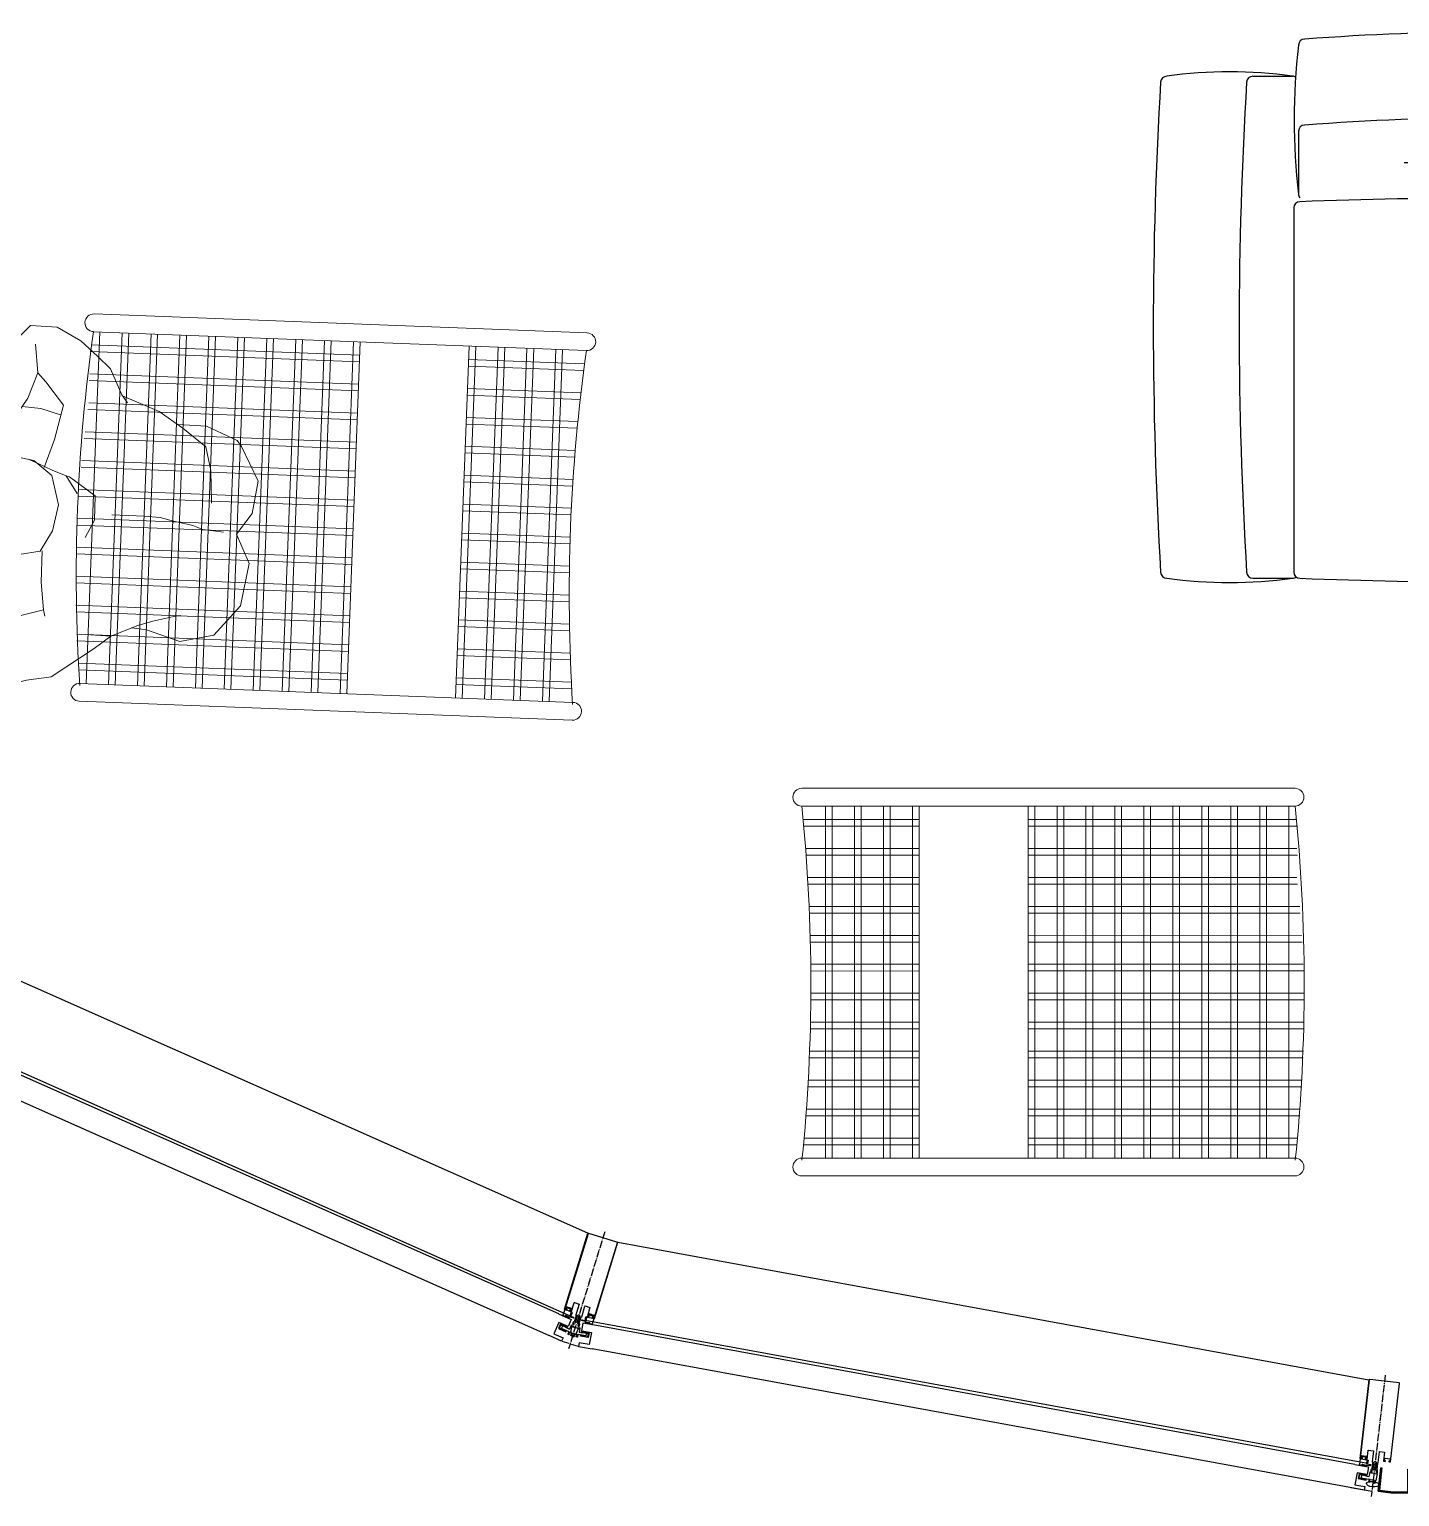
# Model space of a CAD drawing. Header units: millimetres. Extents: x 5429406 to 5440208, y -620941 to -619789.
# Drawn here: x 5432884 to 5433107.6, y -620817.4 to -620578 of the extents above; entities that cross this region are included whole.
import ezdxf

# ---------------------------------------------------------------- set-up
doc = ezdxf.new("R2010")
doc.units = ezdxf.units.MM
doc.header["$LTSCALE"] = 0.05
doc.linetypes.add('ACAD_ISO04W100', pattern=[30, 24, -3, 0, -3])
for name, color, linetype in [('aksoy_aks', 1, 'ACAD_ISO04W100'), ('aksoy_aksesuar', 31, 'Continuous'), ('aksoy_cam', 4, 'Continuous'), ('aksoy_profil', 40, 'Continuous'), ('aksoy_silikon', 1, 'Continuous'), ('LINEE', 7, 'Continuous'), ('N_Kes-Profil', 52, 'Continuous'), ('N_Mlz-Fitil', 10, 'Continuous')]:
    doc.layers.add(name, color=color, linetype=linetype)
for name, color, linetype, lineweight in [('aksoy_bant', 1, 'Continuous', 5), ('TEFRIS', 251, 'Continuous', 9), ('tefriş', 45, 'Continuous', 18)]:
    doc.layers.add(name, color=color, linetype=linetype, lineweight=lineweight)

# ---------------------------------------------------------------- blocks, each defined once
blk = doc.blocks.new('A$C7E651983')
at = {"layer": 'aksoy_aksesuar'}
for p, q in [((-14.8, 4.3), (-14.8, 0.5)), ((-9.8, 4.6), (-14.5, 4.6)), ((-14.5, 0.2), (-1.9, 0.2)), ((-9.1, 4.1), (-9.4, 4.5)), ((-2.9, 4.1), (-9.1, 4.1)), ((-2.7, 11.3), (-2.7, 4.3)), ((-2.1, 11.5), (-2.5, 11.5)), ((-1.9, 10.9), (-1.9, 11.3)), ((9.3, 10.7), (-1.7, 10.7)), ((-1.7, 0), (-1.7, -4)), ((-0.2, -3.1), (-0.2, 0)), ((0, 0.2), (7.6, 0.2)), ((7.8, 0), (7.8, -3.1)), ((9.3, -4), (9.3, 0)), ((9.5, 11.3), (9.5, 10.9)), ((9.5, 0.2), (10.1, 0.2)), ((10.1, 11.5), (9.7, 11.5)), ((10.3, 0.4), (10.3, 11.3)), ((-1.4, -4.3), (-1.2, -4.3)), ((-1.2, -4.3), (0.3, -4.3)), ((0.6, -3.1), (-0.2, -3.1)), ((0.6, -4), (0.6, -3.1)), ((7.8, -3.1), (7, -3.1)), ((7, -3.1), (7, -4)), ((7.3, -4.3), (8.8, -4.3)), ((8.8, -4.3), (9, -4.3))]:
    blk.add_line(p, q, dxfattribs=at)
for centre, radius, start, end in [((-14.5, 4.3), 0.3, 90, 180), ((-14.5, 0.5), 0.3, 180, 270), ((-9.8, 4.1), 0.5, 45, 90), ((-2.9, 4.3), 0.2, 270, 0), ((-2.5, 11.3), 0.2, 90, 180), ((-2.1, 11.3), 0.2, 0, 90), ((-1.7, 10.9), 0.2, 180, 270), ((-1.9, 0), 0.2, 0, 90), ((0, 0), 0.2, 90, 180), ((7.6, 0), 0.2, 0, 90), ((9.3, 10.9), 0.2, 270, 0), ((9.5, 0), 0.2, 90, 180), ((9.7, 11.3), 0.2, 90, 180), ((10.1, 11.3), 0.2, 0, 90), ((10.1, 0.4), 0.2, 270, 0), ((-1.4, -4), 0.3, 180, 270), ((0.3, -4), 0.3, 270, 0), ((7.3, -4), 0.3, 180, 270), ((9, -4), 0.3, 270, 0)]:
    blk.add_arc(centre, radius, start, end, dxfattribs=at)
blk = doc.blocks.new('A$C1CF42471')
at = {"layer": 'aksoy_bant', "elevation": 0}
for points in [[(16.5, -9.3), (5, -12.9), (4.7, -11.9), (16.2, -8.4)], [(13.7, -17.5), (6.1, -19.8), (5.8, -18.9), (13.4, -16.6)]]:
    blk.add_lwpolyline(points, close=True, dxfattribs=at)
at = {"layer": 'aksoy_cam'}
blk.add_lwpolyline([(21.5, 6.6), (0, 0), (3.8, -12.2), (19.5, -7.3), (25.4, -26.4), (9.7, -31.3), (11.4, -37), (32.9, -30.4)], dxfattribs=at)
at = {"layer": 'N_Kes-Profil', "elevation": 0}
blk.add_lwpolyline([(15.8, -10.6), (4.4, -14.1), (4.1, -13.1), (16.5, -9.3), (18.8, -16.9), (6.4, -20.8), (6.1, -19.8), (17.6, -16.3)], close=True, dxfattribs=at)
at = {"layer": 'aksoy_cam', "extrusion": (0, 0, -1), "zscale": -0.9999999999999998, "rotation": 342.8183150884626}
blk.add_blockref('A$C7E651983', (0.1, -20.7), dxfattribs=at)
blk = doc.blocks.new('saeffsfasfadsafsd')
at = {"layer": 'TEFRIS', "linetype": 'ByBlock'}
for p, q in [((5431984.33, -623484.37), (5431984.33, -623503.32)), ((5431985.42, -623484.48), (5431985.42, -623503.32)), ((5431989.05, -623484.78), (5431989.05, -623503.32)), ((5432036.32, -623484.53), (5432036.32, -623503.32)), ((5432037.41, -623484.44), (5432037.41, -623503.32)), ((5431990.14, -623484.87), (5431990.14, -623503.32)), ((5431993.78, -623485.11), (5431993.78, -623503.32)), ((5431994.87, -623485.18), (5431994.87, -623503.32)), ((5431998.51, -623485.36), (5431998.51, -623503.32)), ((5431999.6, -623485.41), (5431999.6, -623503.32)), ((5432003.23, -623485.54), (5432003.23, -623503.32)), ((5432004.32, -623485.56), (5432004.32, -623503.32)), ((5432007.96, -623485.63), (5432007.96, -623503.32)), ((5432009.05, -623485.64), (5432009.05, -623503.32)), ((5432012.68, -623485.64), (5432012.68, -623503.32)), ((5432013.77, -623485.64), (5432013.77, -623503.32)), ((5432017.41, -623485.58), (5432017.41, -623503.32)), ((5432018.5, -623485.55), (5432018.5, -623503.32)), ((5432022.14, -623485.44), (5432022.14, -623503.32)), ((5432023.23, -623485.39), (5432023.23, -623503.32)), ((5432026.86, -623485.21), (5432026.86, -623503.32)), ((5432027.95, -623485.15), (5432027.95, -623503.32)), ((5432031.59, -623484.91), (5432031.59, -623503.32)), ((5432032.68, -623484.83), (5432032.68, -623503.32)), ((5431982.15, -623488.05), (5432039.59, -623488.05)), ((5431982.15, -623489.14), (5432039.59, -623489.14)), ((5431982.15, -623492.77), (5432039.59, -623492.77)), ((5431982.15, -623493.86), (5432039.59, -623493.86)), ((5431982.15, -623497.5), (5432039.59, -623497.5)), ((5431982.15, -623498.59), (5432039.59, -623498.59)), ((5431982.15, -623502.22), (5432039.59, -623502.22)), ((5431982.15, -623503.32), (5432039.59, -623503.32)), ((5431982.15, -623521.09), (5432039.59, -623521.09)), ((5431982.15, -623522.18), (5432039.59, -623522.18)), ((5431984.33, -623521.09), (5431984.33, -623564.97)), ((5431985.42, -623521.09), (5431985.42, -623565.08)), ((5431989.05, -623521.09), (5431989.05, -623564.97)), ((5431990.14, -623521.09), (5431990.14, -623565.08)), ((5431993.78, -623521.09), (5431993.78, -623564.97)), ((5431994.87, -623521.09), (5431994.87, -623565.08)), ((5431998.51, -623521.09), (5431998.51, -623565.41)), ((5431999.6, -623521.09), (5431999.6, -623565.49)), ((5432003.23, -623521.09), (5432003.23, -623565.74)), ((5432004.32, -623521.09), (5432004.32, -623565.8)), ((5432007.96, -623521.09), (5432007.96, -623565.97)), ((5432009.05, -623521.09), (5432009.05, -623566.01)), ((5432012.68, -623521.09), (5432012.68, -623566.09)), ((5432013.78, -623521.09), (5432013.78, -623566.1)), ((5432017.41, -623521.09), (5432017.41, -623566.1)), ((5432018.5, -623521.09), (5432018.5, -623566.09)), ((5432022.14, -623521.09), (5432022.14, -623566.01)), ((5432023.23, -623521.09), (5432023.23, -623565.97)), ((5432026.86, -623521.09), (5432026.86, -623565.8)), ((5432027.95, -623521.09), (5432027.95, -623565.74)), ((5432031.59, -623521.09), (5432031.59, -623565.49)), ((5432032.68, -623521.09), (5432032.68, -623565.41)), ((5432036.32, -623521.09), (5432036.32, -623565.08)), ((5432037.41, -623521.09), (5432037.41, -623564.97)), ((5431982.15, -623525.82), (5432039.59, -623525.82)), ((5431982.15, -623526.91), (5432039.59, -623526.91)), ((5431982.15, -623530.54), (5432039.59, -623530.54)), ((5431982.15, -623531.63), (5432039.59, -623531.63)), ((5431982.15, -623535.27), (5432039.59, -623535.27)), ((5431982.15, -623536.36), (5432039.59, -623536.36)), ((5431982.15, -623540), (5432039.59, -623540)), ((5431982.15, -623541.09), (5432039.59, -623541.09)), ((5431982.15, -623544.72), (5432039.59, -623544.72)), ((5431982.15, -623545.81), (5432039.59, -623545.81)), ((5431982.15, -623549.45), (5432039.59, -623549.45)), ((5431982.15, -623550.54), (5432039.59, -623550.54)), ((5431982.15, -623554.17), (5432039.59, -623554.17)), ((5431982.15, -623555.27), (5432039.59, -623555.27)), ((5431982.15, -623558.9), (5432039.59, -623558.9)), ((5431982.15, -623559.99), (5432039.59, -623559.99)), ((5431982.15, -623563.63), (5432039.59, -623563.63))]:
    blk.add_line(p, q, dxfattribs=at)
for centre in [(5432011.19, -623201.49), (5432011.19, -623281.99)]:
    blk.add_arc(centre, 284.16, 264.1333, 275.8044, dxfattribs=at)
at = {"layer": 'tefriş'}
for p, q in [((5431979.24, -623484.16), (5431979.24, -623564.65)), ((5431982.15, -623484.16), (5431982.15, -623564.73)), ((5432039.59, -623564.73), (5432039.59, -623484.16)), ((5432042.5, -623564.65), (5432042.5, -623484.16)), ((5431980.69, -623566.11), (5431980.69, -623566.11)), ((5432041.04, -623566.11), (5432041.04, -623566.11))]:
    blk.add_line(p, q, dxfattribs=at)
for centre, start, end in [((5431980.69, -623484.16), 0, 180), ((5432041.04, -623484.16), 0, 180), ((5431980.69, -623564.65), 180, 0), ((5432041.04, -623564.65), 180, 0)]:
    blk.add_arc(centre, 1.45, start, end, dxfattribs=at)
blk = doc.blocks.new('dsfgdghjhkl')
at = {"layer": 'LINEE', "color": 34}
for p, q in [((5437342.62, -622199.59), (5437342.62, -622175.32)), ((5437408.12, -622199.59), (5437408.12, -622175.32)), ((5437270.42, -622180.37), (5437276.91, -622180.37)), ((5437480.32, -622180.37), (5437473.83, -622180.37)), ((5437277.89, -622189.35), (5437277.89, -622199.59)), ((5437472.84, -622189.35), (5437472.84, -622199.59)), ((5437295.12, -622194.46), (5437325.12, -622194.46)), ((5437390.12, -622194.46), (5437360.12, -622194.46)), ((5437455.62, -622194.46), (5437425.62, -622194.46)), ((5437277.12, -622201.87), (5437277.12, -622261.3)), ((5437342.62, -622201.87), (5437342.62, -622261.3)), ((5437408.12, -622201.87), (5437408.12, -622261.3)), ((5437473.62, -622201.87), (5437473.62, -622261.3)), ((5437270.42, -622262.3), (5437276.91, -622262.3)), ((5437480.32, -622262.3), (5437473.83, -622262.3))]:
    blk.add_line(p, q, dxfattribs=at)
for centre, radius, start, end in [((5437278.89, -622175.32), 1, 90, 180), ((5437310.26, -622583.56), 410.43, 85.6177, 94.3823), ((5437341.62, -622175.32), 1, 0, 90), ((5437343.62, -622175.32), 1, 90, 180), ((5437375.37, -622593.78), 420.66, 85.6713, 94.3287), ((5437407.12, -622175.32), 1, 0, 90), ((5437409.12, -622175.32), 1, 90, 180), ((5437440.48, -622583.56), 410.43, 85.6177, 94.3823), ((5437471.84, -622175.32), 1, 0, 90), ((5437381.89, -622187.46), 104.71, 173.3451, 186.6549), ((5437368.84, -622187.46), 104.71, 353.3451, 6.6549), ((5437266.65, -622254.58), 74.92, 82.1311, 97.8689), ((5437484.08, -622254.58), 74.92, 82.1311, 97.8689), ((5437920.32, -622221.33), 666.13, 176.56047, 183.43953), ((5437256.39, -622181.37), 1, 90, 180), ((5437934.34, -622221.33), 666.13, 176.56047, 183.43953), ((5437270.42, -622181.37), 1, 90, 180), ((5437276.91, -622181.37), 1, 59.2584, 90), ((5437473.83, -622181.37), 1, 90, 120.7416), ((5437480.32, -622181.37), 1, 0, 90), ((5436816.39, -622221.33), 666.13, 356.56047, 3.43953), ((5437494.34, -622181.37), 1, 0, 90), ((5436830.42, -622221.33), 666.13, 356.56047, 3.43953), ((5437278.89, -622189.35), 1, 90, 180), ((5437310.35, -622600.04), 412.89, 85.6308, 94.3692), ((5437341.62, -622189.35), 1, 0, 90), ((5437343.62, -622189.35), 1, 90, 180), ((5437375.27, -622610.29), 423.15, 85.6841, 94.3159), ((5437407.12, -622189.35), 1, 0, 90), ((5437409.12, -622189.35), 1, 90, 180), ((5437440.38, -622600.04), 412.89, 85.6308, 94.3692), ((5437471.84, -622189.35), 1, 0, 90), ((5437278.12, -622201.87), 1, 90, 180), ((5437278.89, -622199.59), 1, 180, 217.1668), ((5437309.94, -623016.74), 816.5, 87.76661, 92.23339), ((5437341.62, -622201.87), 1, 0, 90), ((5437341.62, -622199.59), 1, 322.8332, 0), ((5437343.62, -622199.59), 1, 180, 217.1668), ((5437343.62, -622201.87), 1, 90, 180), ((5437375.3, -623016.74), 816.5, 87.76661, 92.23339), ((5437407.12, -622201.87), 1, 0, 90), ((5437407.12, -622199.59), 1, 322.8332, 0), ((5437409.12, -622199.59), 1, 180, 217.1668), ((5437409.12, -622201.87), 1, 90, 180), ((5437440.8, -623016.74), 816.5, 87.76661, 92.23339), ((5437472.62, -622201.87), 1, 0, 90), ((5437471.84, -622199.59), 1, 322.8332, 0), ((5437256.39, -622261.3), 1, 180, 270), ((5437266.65, -622188.08), 74.92, 262.1311, 277.8689), ((5437270.42, -622261.3), 1, 180, 270), ((5437276.91, -622261.3), 1, 270, 307.1668), ((5437278.12, -622261.3), 1, 180, 270), ((5437309.87, -621449.96), 812.96, 267.76176, 272.23824), ((5437341.62, -622261.3), 1, 270, 0), ((5437343.62, -622261.3), 1, 180, 270), ((5437375.37, -621449.96), 812.96, 267.76176, 272.23824), ((5437407.12, -622261.3), 1, 270, 0), ((5437409.12, -622261.3), 1, 180, 270), ((5437440.87, -621449.96), 812.96, 267.76176, 272.23824), ((5437472.62, -622261.3), 1, 270, 0), ((5437473.83, -622261.3), 1, 232.8332, 270), ((5437484.08, -622188.08), 74.92, 262.1311, 277.8689), ((5437480.32, -622261.3), 1, 270, 0), ((5437494.34, -622261.3), 1, 270, 0)]:
    blk.add_arc(centre, radius, start, end, dxfattribs=at)
blk = doc.blocks.new('insanplanoturan2')
for p, q in [((-4.35, 28), (-8.09, 30.21)), ((-3.59, 26.87), (-4.35, 28)), ((1.11, 27.39), (-1.54, 25.72)), ((3.27, 27.84), (1.11, 27.39)), ((7, 27.12), (3.27, 27.84)), ((8.63, 26), (7, 27.12)), ((-1.54, 25.72), (-5.35, 20.45)), ((10.14, 23.59), (8.63, 26)), ((10.17, 25.88), (9.26, 25.73)), ((9.26, 25.73), (9.56, 24.52)), ((11.6, 25.19), (10.17, 25.88)), ((13.37, 24.07), (11.6, 25.19)), ((13.24, 24.16), (15.05, 25.76)), ((14.98, 20.87), (13.37, 24.07)), ((15.05, 25.76), (17.91, 26.13)), ((17.91, 26.13), (20.4, 23.48)), ((11.39, 17.65), (10.14, 23.59)), ((20.07, 21.81), (16.27, 21.48)), ((23.66, 22.17), (20.07, 21.81)), ((20.4, 23.48), (20.2, 21.81)), ((27.76, 21.89), (23.66, 22.17)), ((33.11, 18.44), (27.76, 21.89)), ((-5.35, 20.45), (-5.85, 16.43)), ((14.48, 17.79), (14.98, 20.87)), ((16.27, 21.48), (14.74, 21.5)), ((14.98, 20.87), (14.98, 20.87)), ((-27.28, 18.74), (-27.93, 14.41)), ((-27.28, 18.74), (-27.28, 18.74)), ((-19.98, 15.91), (-24.48, 17.29)), ((-14.03, 17.26), (-14.37, 14.2)), ((10.99, 16.09), (11.39, 17.65)), ((12.97, 16.66), (14.48, 17.79)), ((33.27, 14.87), (33.11, 18.44)), ((-27.93, 14.41), (-26.55, 10.2)), ((-18.79, 14.34), (-19.98, 15.91)), ((-5.85, 16.43), (-5.83, 13.53)), ((-5.85, 14.49), (-5.54, 12.71)), ((8.41, 9.37), (10.99, 16.09)), ((11.39, 14.95), (10.64, 15.16)), ((11.39, 14.95), (12.59, 15.84)), ((12.59, 15.84), (12.97, 16.66)), ((12.94, 16.13), (20.72, 13.88)), ((29.4, 7.03), (33.27, 14.87)), ((-15.71, 10.73), (-18.79, 14.34)), ((-14.37, 14.2), (-14.05, 10.87)), ((-5.83, 13.53), (-4.08, 10.14)), ((-5.54, 12.71), (-4.92, 10.26)), ((19.31, 14.28), (19.29, 10.2)), ((19.29, 10.2), (24.16, 13.11)), ((20.72, 13.88), (24.16, 13.11)), ((24.16, 13.11), (28.65, 13.7)), ((28.65, 13.7), (30.45, 14.23)), ((-26.55, 10.2), (-24.71, 6.99)), ((-15.71, 10.73), (-9.91, 10.95)), ((-9.91, 10.95), (-5.08, 11.6)), ((-4.92, 10.26), (-4.51, 7.82)), ((-4.08, 10.14), (0.35, 8.04)), ((17.61, 6.77), (19.29, 10.2)), ((-4.51, 7.82), (-2.1, 5.49)), ((-4.51, 7.82), (-4.46, 7.27)), ((-4.46, 7.27), (-2.36, 2.53)), ((0.35, 8.04), (4.73, 8.08)), ((4.73, 8.08), (8.41, 9.37)), ((8.28, 9.05), (13.28, 8.1)), ((13.28, 8.1), (17.61, 6.77)), ((-24.71, 6.99), (-23.11, 4.46)), ((17.61, 6.77), (18.58, 6.35)), ((28.03, 3.22), (29.4, 7.03)), ((-23.11, 4.46), (-19.37, 1.75)), ((-2.36, 2.53), (1.56, 1.75)), ((1.56, 1.75), (4.62, 2.65)), ((22.01, -2.61), (28.03, 3.22)), ((-19.37, 1.75), (-18.3, 0.57)), ((-19.26, 1.62), (-18.03, -4.75)), ((0.13, -0.8), (-0.81, -6.09)), ((20, -1.56), (19.46, -4.88)), ((-18.03, -4.75), (-16.17, -9.13)), ((19.46, -4.88), (22.01, -2.61)), ((-0.81, -6.09), (-1.17, -8.58)), ((19.46, -4.88), (16.82, -8.79)), ((-16.62, -8.22), (-17.35, -12.82)), ((-16.17, -9.13), (-14.03, -13.42)), ((-1.17, -8.58), (-1.05, -10.85)), ((16.82, -8.79), (15.63, -11.06)), ((17.24, -10.34), (17.46, -7.85)), ((-1.05, -10.85), (-1.05, -12.66)), ((15.63, -11.06), (14.16, -14.24)), ((17.93, -16.07), (17.24, -10.34)), ((-17.35, -12.82), (-16.11, -18.21)), ((-14.03, -13.42), (-10.4, -15.06)), ((-1.05, -12.66), (-1.01, -14.11)), ((-1.01, -14.11), (-0.73, -15.8)), ((14.16, -14.24), (13.76, -15.31)), ((-10.4, -15.06), (-5.21, -16.27)), ((-0.73, -15.8), (-0.99, -19.23)), ((15.74, -21.26), (17.93, -16.07)), ((-16.11, -18.21), (-15.32, -19.11)), ((-15.32, -19.11), (-10.35, -22.99)), ((-5, -23.15), (-1.15, -21.36)), ((-1.15, -21.36), (3.07, -24.4)), ((10.13, -24.5), (15.74, -21.26)), ((-10.35, -22.99), (-5, -23.15)), ((3.07, -24.4), (10.13, -24.5))]:
    blk.add_line(p, q)
for points in [[(-8.09, 30.21), (-10.88, 29.66), (-12.15, 26.27), (-12.64, 24.24)], [(-1.54, 25.72), (-2.54, 26.97), (-5.37, 26.69), (-7.35, 24.57), (-9.19, 21.89), (-8.9, 19.21), (-7.35, 16.52), (-5.85, 16.43)], [(-27.28, 18.74), (-21.76, 22.31), (-14.13, 24.15), (-7.35, 24.57)], [(-19.98, 15.91), (-15.55, 16.66), (-9.47, 19.07), (-8.9, 19.21)]]:
    blk.add_lwpolyline(points)
blk = doc.blocks.new('xccxc')
at = {"rotation": 180}
blk.add_blockref('insanplanoturan2', (220488.91, -31825.14), dxfattribs=at)

msp = doc.modelspace()

# ---------------------------------------------------------------- linework, layer by layer
at = {"layer": 'aksoy_aks', "transparency": 33554541}
for p, q in [((5432977.91, -620774.19), (5432972.01, -620793.28)), ((5433105.26, -620797.56), (5433102.99, -620817.41))]:
    msp.add_line(p, q, dxfattribs=at)
at = {"layer": 'aksoy_aks', "color": 8, "transparency": 33554541}
msp.add_line((5432973.64, -620792.91, -245.25), (5432970.87, -620792.05), dxfattribs=at)
at = {"layer": 'aksoy_cam', "transparency": 33554541}
for p, q in [((5432970.39, -620787.59), (5432854.61, -620736.22)), ((5432968.81, -620791.13), (5432853.04, -620739.76)), ((5433100.33, -620812.15, -245.25), (5432976.55, -620789.5, -245.25)), ((5433103.08, -620816.59, -245.25), (5432975.85, -620793.31, -245.25))]:
    msp.add_line(p, q, dxfattribs=at)
at = {"layer": 'aksoy_profil', "transparency": 33554541}
msp.add_lwpolyline([(5432975.17, -620774.4), (5432862.09, -620724.22), (5432855.47, -620735.4), (5432854.19, -620734.83), (5432853.94, -620735.38), (5432972.37, -620787.93), (5432972.62, -620787.38), (5432971.34, -620786.81)], close=True, dxfattribs=at)
at = {"layer": 'aksoy_profil', "transparency": 33554541, "elevation": -245.25}
msp.add_lwpolyline([(5433102.4, -620812.02), (5432974.72, -620788.66), (5432974.83, -620788.06), (5432976.21, -620788.32), (5432980.05, -620775.9), (5433102.6, -620798.33), (5433101.13, -620811.18), (5433102.51, -620811.43)], close=True, dxfattribs=at)
at = {"layer": 'aksoy_profil', "color": 8, "transparency": 33554541, "elevation": -245.25}
for points in [[(5433108.93, -620812.94), (5433109.13, -620812.94), (5433109.13, -620816.82), (5433106.64, -620816.82), (5433104.09, -620816.53), (5433104.53, -620812.68), (5433104.73, -620812.7), (5433104.32, -620816.35), (5433106.66, -620816.62), (5433108.93, -620816.62), (5433108.93, -620812.94)], [(5433104.53, -620812.68), (5433104.09, -620816.53), (5433106.64, -620816.82)]]:
    msp.add_lwpolyline(points, dxfattribs=at)
at = {"layer": 'aksoy_silikon', "transparency": 33554541}
msp.add_ellipse((5433103.22, -620815.38), major_axis=(-1.03, 0.12), ratio=0.420522, dxfattribs=at)
at = {"layer": 'N_Kes-Profil', "transparency": 33554541}
for points in [[(5432972.91, -620788.87, -0.267949), (5432972.88, -620788.89), (5432972.79, -620788.91, 0.267949), (5432972.77, -620788.93), (5432972.66, -620789.29, 0.414214), (5432972.68, -620789.33), (5432972.8, -620789.36, 0.198912), (5432972.82, -620789.36), (5432972.89, -620789.32, 0.249568), (5432972.9, -620789.3, 0.414214), (5432972.88, -620789.26), (5432972.83, -620789.25, -0.414214), (5432972.81, -620789.21), (5432972.84, -620789.11), (5432973.1, -620789.05, 0.267949), (5432973.12, -620789.03), (5432973.15, -620788.94), (5432973.13, -620788.91), (5432973.16, -620788.89), (5432973.19, -620788.79), (5432973.17, -620788.75), (5432973.21, -620788.73), (5432973.24, -620788.64), (5432973.22, -620788.6), (5432973.26, -620788.58), (5432973.29, -620788.49), (5432973.27, -620788.45), (5432973.31, -620788.43), (5432973.33, -620788.34), (5432973.31, -620788.3), (5432973.35, -620788.28), (5432973.38, -620788.18), (5432973.36, -620788.15), (5432973.4, -620788.13), (5432973.43, -620788.03), (5432973.41, -620788), (5432973.45, -620787.98), (5432973.47, -620787.89, -1.018263), (5432973.83, -620788.01), (5432973.85, -620788.05), (5432973.81, -620788.07), (5432973.79, -620788.16), (5432973.81, -620788.2), (5432973.77, -620788.22), (5432973.74, -620788.32), (5432973.76, -620788.35), (5432973.72, -620788.37), (5432973.69, -620788.47), (5432973.71, -620788.5), (5432973.67, -620788.52), (5432973.64, -620788.62), (5432973.66, -620788.66), (5432973.63, -620788.68), (5432973.6, -620788.77), (5432973.62, -620788.81), (5432973.58, -620788.83), (5432973.55, -620788.92), (5432973.57, -620788.96), (5432973.53, -620788.98), (5432973.5, -620789.08), (5432973.52, -620789.11), (5432973.49, -620789.13), (5432973.48, -620789.16), (5432973.67, -620789.36), (5432973.63, -620789.46, -0.414214), (5432973.6, -620789.48), (5432973.55, -620789.47, 0.414214), (5432973.51, -620789.49, 0.26896), (5432973.51, -620789.52), (5432973.55, -620789.58, 0.198912), (5432973.56, -620789.6), (5432973.68, -620789.63, 0.414214), (5432973.71, -620789.61), (5432973.82, -620789.26, 0.267949), (5432973.82, -620789.23), (5432973.75, -620789.16, -0.267949), (5432973.75, -620789.13), (5432974.08, -620788.06, -0.414214), (5432974.1, -620788.04), (5432974.12, -620788.05, 0.414214), (5432974.15, -620788.04), (5432974.68, -620786.31, -0.414214), (5432974.72, -620786.29), (5432975.47, -620786.53, -0.414214), (5432975.49, -620786.56), (5432975.07, -620787.94, 0.414214), (5432975.09, -620787.98), (5432975.27, -620788.03, 0.198912), (5432975.29, -620788.03), (5432975.36, -620788, 0.198912), (5432975.37, -620787.98, 0.501408), (5432975.35, -620787.93), (5432975.27, -620787.91, -0.414214), (5432975.25, -620787.87), (5432975.34, -620787.56, -0.414214), (5432975.38, -620787.54), (5432976.13, -620787.78, -0.414214), (5432976.15, -620787.81), (5432976.06, -620788.12, -0.414214), (5432976.02, -620788.14), (5432975.94, -620788.11, 0.414214), (5432975.9, -620788.13, 0.26896), (5432975.9, -620788.16), (5432975.93, -620788.23, 0.198912), (5432975.95, -620788.24), (5432976.13, -620788.3, 0.414214), (5432976.17, -620788.28), (5432979.97, -620775.98, 0.414214), (5432979.9, -620775.86), (5432975.32, -620774.44, 0.414214), (5432975.19, -620774.51), (5432971.39, -620786.8, 0.407095), (5432971.41, -620786.84), (5432971.59, -620786.9, 0.198912), (5432971.61, -620786.89), (5432971.68, -620786.86, 0.198912), (5432971.69, -620786.84, 0.501408), (5432971.68, -620786.8), (5432971.59, -620786.77, -0.414214), (5432971.57, -620786.73), (5432971.66, -620786.43, -0.414214), (5432971.7, -620786.41), (5432972.46, -620786.64, -0.414214), (5432972.48, -620786.68), (5432972.38, -620786.98, -0.414214), (5432972.34, -620787), (5432972.26, -620786.98, 0.414214), (5432972.22, -620787, 0.26896), (5432972.22, -620787.03), (5432972.26, -620787.09, 0.198912), (5432972.27, -620787.11), (5432972.45, -620787.16, 0.414214), (5432972.49, -620787.14), (5432972.91, -620785.77, -0.414214), (5432972.95, -620785.75), (5432973.71, -620785.98, -0.414214), (5432973.73, -620786.02), (5432973.19, -620787.74, 0.702574), (5432973.22, -620787.77, -0.557595), (5432973.24, -620787.8)], [(5433103.06, -620812.91, -0.267949), (5433103.04, -620812.94), (5433102.96, -620812.97, 0.267949), (5433102.94, -620813), (5433102.9, -620813.37, 0.414214), (5433102.92, -620813.4), (5433103.04, -620813.41, 0.198912), (5433103.06, -620813.41), (5433103.12, -620813.36, 0.249568), (5433103.13, -620813.33, 0.414214), (5433103.1, -620813.3), (5433103.06, -620813.29, -0.414214), (5433103.03, -620813.26), (5433103.04, -620813.15), (5433103.28, -620813.05, 0.267949), (5433103.3, -620813.03), (5433103.31, -620812.94), (5433103.28, -620812.9), (5433103.31, -620812.88), (5433103.33, -620812.78), (5433103.3, -620812.75), (5433103.33, -620812.72), (5433103.34, -620812.62), (5433103.32, -620812.59), (5433103.35, -620812.56), (5433103.36, -620812.46), (5433103.34, -620812.43), (5433103.37, -620812.4), (5433103.38, -620812.31), (5433103.35, -620812.27), (5433103.39, -620812.25), (5433103.4, -620812.15), (5433103.37, -620812.11), (5433103.4, -620812.09), (5433103.42, -620811.99), (5433103.39, -620811.96), (5433103.42, -620811.93), (5433103.43, -620811.84, -1.018263), (5433103.81, -620811.89), (5433103.84, -620811.93), (5433103.8, -620811.95), (5433103.79, -620812.05), (5433103.82, -620812.09), (5433103.78, -620812.11), (5433103.77, -620812.21), (5433103.8, -620812.24), (5433103.77, -620812.27), (5433103.75, -620812.37), (5433103.78, -620812.4), (5433103.75, -620812.43), (5433103.74, -620812.53), (5433103.76, -620812.56), (5433103.73, -620812.59), (5433103.72, -620812.68), (5433103.75, -620812.72), (5433103.71, -620812.74), (5433103.7, -620812.84), (5433103.73, -620812.88), (5433103.69, -620812.9), (5433103.68, -620813), (5433103.71, -620813.03), (5433103.68, -620813.06), (5433103.67, -620813.09), (5433103.9, -620813.25), (5433103.88, -620813.36, -0.414214), (5433103.85, -620813.38), (5433103.8, -620813.38, 0.414214), (5433103.77, -620813.41, 0.26896), (5433103.77, -620813.43), (5433103.82, -620813.49, 0.198912), (5433103.84, -620813.5), (5433103.96, -620813.52, 0.414214), (5433103.99, -620813.49), (5433104.03, -620813.12, 0.267949), (5433104.02, -620813.09), (5433103.94, -620813.04, -0.267949), (5433103.93, -620813.01), (5433104.06, -620811.89, -0.414214), (5433104.08, -620811.88), (5433104.1, -620811.88, 0.414214), (5433104.12, -620811.86), (5433104.33, -620810.07, -0.414214), (5433104.36, -620810.04), (5433105.15, -620810.13, -0.414214), (5433105.17, -620810.16), (5433105.01, -620811.59, 0.414214), (5433105.04, -620811.63), (5433105.22, -620811.65, 0.198912), (5433105.25, -620811.64), (5433105.3, -620811.6, 0.198912), (5433105.31, -620811.58, 0.501408), (5433105.29, -620811.54), (5433105.2, -620811.53, -0.414214), (5433105.17, -620811.49), (5433105.21, -620811.17, -0.414214), (5433105.24, -620811.15), (5433106.03, -620811.24, -0.414214), (5433106.05, -620811.27), (5433106.02, -620811.59, -0.414214), (5433105.98, -620811.62), (5433105.9, -620811.61, 0.414214), (5433105.86, -620811.63, 0.26896), (5433105.87, -620811.66), (5433105.91, -620811.72, 0.198912), (5433105.93, -620811.73), (5433106.12, -620811.75, 0.414214), (5433106.15, -620811.73), (5433107.62, -620798.94, 0.414214), (5433107.53, -620798.83), (5433102.76, -620798.28, 0.414214), (5433102.65, -620798.37), (5433101.19, -620811.16, 0.407095), (5433101.21, -620811.19), (5433101.4, -620811.21, 0.198912), (5433101.42, -620811.21), (5433101.48, -620811.16, 0.198912), (5433101.49, -620811.14, 0.501408), (5433101.46, -620811.1), (5433101.38, -620811.09, -0.414214), (5433101.35, -620811.05), (5433101.39, -620810.74, -0.414214), (5433101.42, -620810.71), (5433102.2, -620810.8, -0.414214), (5433102.23, -620810.83), (5433102.19, -620811.15, -0.414214), (5433102.16, -620811.18), (5433102.07, -620811.17, 0.414214), (5433102.04, -620811.19, 0.26896), (5433102.04, -620811.22), (5433102.09, -620811.28, 0.198912), (5433102.11, -620811.29), (5433102.3, -620811.31, 0.414214), (5433102.33, -620811.29), (5433102.49, -620809.86, -0.414214), (5433102.53, -620809.83), (5433103.31, -620809.92, -0.414214), (5433103.34, -620809.95), (5433103.13, -620811.75, 0.702574), (5433103.16, -620811.77, -0.557595), (5433103.19, -620811.79)]]:
    msp.add_lwpolyline(points, format="xyb", close=True, dxfattribs=at)
at = {"layer": 'N_Mlz-Fitil', "transparency": 33554541}
for points in [[(5432972.19, -620788.11, -0.405243), (5432972.25, -620788.08), (5432972.83, -620788.24, 0.969739), (5432972.86, -620788.15), (5432972.29, -620787.95, -0.405243), (5432972.26, -620787.89), (5432972.47, -620787.2, 0.414214), (5432972.45, -620787.16), (5432972.33, -620787.12), (5432972.22, -620787.12, -0.493145), (5432972.19, -620787.08), (5432972.23, -620786.95, -0.388879), (5432972.26, -620786.94), (5432972.29, -620786.94, 0.63707), (5432972.32, -620786.9), (5432972.24, -620786.75, 0.24542), (5432972.2, -620786.72, -0.08886), (5432971.87, -620786.62, 0.24542), (5432971.82, -620786.62), (5432971.67, -620786.7, 0.63707), (5432971.67, -620786.75), (5432971.7, -620786.76, -0.388879), (5432971.71, -620786.79), (5432971.67, -620786.92, -0.493145), (5432971.62, -620786.94), (5432971.53, -620786.88, 0.065543), (5432971.53, -620786.88), (5432971.41, -620786.84, 0.414214), (5432971.37, -620786.86), (5432971.09, -620787.77), (5432971.02, -620787.84, 0.719515), (5432971.04, -620787.87), (5432971.16, -620787.86), (5432971.31, -620787.91, 0.043809), (5432971.96, -620788.16, 1.011469), (5432971.99, -620788.07, -0.097794), (5432971.51, -620787.85, -0.52267), (5432971.51, -620787.82, -0.386536), (5432971.58, -620787.83, 0.128678), (5432971.99, -620788.04, -0.414214), (5432972.03, -620788.12), (5432972.02, -620788.15, 0.414214), (5432972.04, -620788.19), (5432972.13, -620788.21, 0.414214), (5432972.16, -620788.19)], [(5432974.77, -620788.91, 0.405243), (5432974.74, -620788.85), (5432974.17, -620788.65, -0.969739), (5432974.2, -620788.56), (5432974.78, -620788.72, 0.405243), (5432974.84, -620788.69), (5432975.05, -620788, -0.414214), (5432975.09, -620787.98), (5432975.21, -620788.01), (5432975.3, -620788.07, 0.493145), (5432975.35, -620788.06), (5432975.39, -620787.93, 0.388879), (5432975.38, -620787.9), (5432975.35, -620787.89, -0.63707), (5432975.35, -620787.84), (5432975.5, -620787.76, -0.24542), (5432975.54, -620787.76, 0.08886), (5432975.88, -620787.86, -0.24542), (5432975.92, -620787.89), (5432976, -620788.04, -0.63707), (5432975.97, -620788.08), (5432975.94, -620788.07, 0.388879), (5432975.91, -620788.09), (5432975.87, -620788.22, 0.493145), (5432975.9, -620788.26), (5432976.01, -620788.26, -0.065543), (5432976.02, -620788.26), (5432976.13, -620788.3, -0.414214), (5432976.15, -620788.34), (5432975.87, -620789.25), (5432975.89, -620789.34, -0.719515), (5432975.86, -620789.36), (5432975.76, -620789.28), (5432975.61, -620789.24, -0.043809), (5432974.93, -620789.08, -1.011469), (5432974.96, -620788.98, 0.097794), (5432975.48, -620789.08, 0.52267), (5432975.5, -620789.05, 0.386536), (5432975.44, -620789.02, -0.128678), (5432974.97, -620788.97, 0.414214), (5432974.9, -620789.01), (5432974.89, -620789.03, -0.414214), (5432974.85, -620789.05), (5432974.76, -620789.03, -0.414214), (5432974.74, -620788.99)], [(5433102.21, -620812.3, -0.405243), (5433102.27, -620812.26), (5433102.87, -620812.31, 0.969739), (5433102.88, -620812.21), (5433102.28, -620812.12, -0.405243), (5433102.24, -620812.06), (5433102.32, -620811.35, 0.414214), (5433102.3, -620811.31), (5433102.17, -620811.3), (5433102.06, -620811.32, -0.493145), (5433102.03, -620811.28), (5433102.04, -620811.15, -0.388879), (5433102.06, -620811.13), (5433102.09, -620811.13, 0.63707), (5433102.12, -620811.08), (5433102.01, -620810.95, 0.24542), (5433101.97, -620810.93, -0.08886), (5433101.62, -620810.89, 0.24542), (5433101.57, -620810.9), (5433101.44, -620811, 0.63707), (5433101.45, -620811.06), (5433101.48, -620811.06, -0.388879), (5433101.5, -620811.08), (5433101.48, -620811.22, -0.493145), (5433101.44, -620811.25), (5433101.34, -620811.21, 0.065543), (5433101.33, -620811.2), (5433101.21, -620811.19, 0.414214), (5433101.18, -620811.22), (5433101.07, -620812.17), (5433101.01, -620812.24, 0.719515), (5433101.04, -620812.28), (5433101.15, -620812.24), (5433101.31, -620812.26, 0.043809), (5433102, -620812.39, 1.011469), (5433102.01, -620812.29, -0.097794), (5433101.5, -620812.16, -0.52267), (5433101.49, -620812.13, -0.386536), (5433101.56, -620812.13, 0.128678), (5433102, -620812.27, -0.414214), (5433102.06, -620812.33), (5433102.05, -620812.36, 0.414214), (5433102.08, -620812.4), (5433102.17, -620812.41, 0.414214), (5433102.2, -620812.38)]]:
    msp.add_lwpolyline(points, format="xyb", close=True, dxfattribs=at)
at = {"layer": 'TEFRIS', "color": 33, "linetype": 'ByBlock', "transparency": 33554541}
for p, q in [((5432895.51, -620627.34), (5432893.31, -620684.74)), ((5432899.14, -620627.48), (5432896.94, -620684.88)), ((5432900.23, -620627.52), (5432898.03, -620684.92)), ((5432903.87, -620627.66), (5432901.66, -620685.06)), ((5432904.95, -620627.7), (5432902.75, -620685.1)), ((5432908.59, -620627.84), (5432906.38, -620685.24)), ((5432909.68, -620627.88), (5432907.47, -620685.28)), ((5432913.31, -620628.02), (5432911.11, -620685.42)), ((5432914.4, -620628.07), (5432912.2, -620685.47)), ((5432918.03, -620628.21), (5432915.83, -620685.6)), ((5432937.89, -620632.24), (5432893.93, -620630.55)), ((5432937.93, -620631.15), (5432894.09, -620629.47)), ((5432919.12, -620628.25), (5432916.92, -620685.65)), ((5432922.76, -620628.39), (5432920.55, -620685.79)), ((5432923.85, -620628.43), (5432921.64, -620685.83)), ((5432927.48, -620628.57), (5432925.28, -620685.97)), ((5432928.57, -620628.61), (5432926.37, -620686.01)), ((5432932.2, -620628.75), (5432930, -620686.15)), ((5432933.29, -620628.79), (5432931.09, -620686.19)), ((5432936.92, -620628.93), (5432934.72, -620686.33)), ((5432938.01, -620628.97), (5432935.81, -620686.37)), ((5432955.78, -620629.65), (5432953.57, -620687.05)), ((5432956.87, -620629.7), (5432954.66, -620687.1)), ((5432960.5, -620629.84), (5432958.3, -620687.23)), ((5432961.59, -620629.88), (5432959.39, -620687.28)), ((5432965.22, -620630.02), (5432963.02, -620687.42)), ((5432966.31, -620630.06), (5432964.11, -620687.46)), ((5432969.95, -620630.2), (5432967.74, -620687.6)), ((5432971.04, -620630.24), (5432968.83, -620687.64)), ((5432974.48, -620633.65), (5432955.65, -620632.92)), ((5432974.62, -620632.56), (5432955.69, -620631.83)), ((5432937.71, -620636.96), (5432893.75, -620635.28)), ((5432937.75, -620635.87), (5432893.91, -620634.19)), ((5432973.91, -620638.35), (5432955.47, -620637.65)), ((5432974.03, -620637.27), (5432955.51, -620636.56)), ((5432937.53, -620641.69), (5432893.57, -620640)), ((5432937.57, -620640.6), (5432893.73, -620638.91)), ((5432973.41, -620643.06), (5432955.29, -620642.37)), ((5432973.52, -620641.98), (5432955.33, -620641.28)), ((5432937.34, -620646.41), (5432892.97, -620644.71)), ((5432937.39, -620645.32), (5432893.1, -620643.62)), ((5432973, -620647.78), (5432955.11, -620647.09)), ((5432973.09, -620646.69), (5432955.15, -620646)), ((5432937.16, -620651.13), (5432892.48, -620649.42)), ((5432937.21, -620650.04), (5432892.59, -620648.33)), ((5432972.66, -620652.49), (5432954.93, -620651.81)), ((5432972.74, -620651.41), (5432954.97, -620650.72)), ((5432936.98, -620655.85), (5432892.1, -620654.13)), ((5432937.02, -620654.77), (5432892.18, -620653.04)), ((5432972.41, -620657.21), (5432954.75, -620656.54)), ((5432972.46, -620656.12), (5432954.79, -620655.45)), ((5432936.8, -620660.58), (5432891.82, -620658.85)), ((5432936.84, -620659.49), (5432891.88, -620657.76)), ((5432972.23, -620661.94), (5432954.56, -620661.26)), ((5432972.27, -620660.85), (5432954.61, -620660.17)), ((5432936.62, -620665.3), (5432891.66, -620663.58)), ((5432936.66, -620664.21), (5432891.69, -620662.48)), ((5432972.13, -620666.66), (5432954.38, -620665.98)), ((5432972.15, -620665.57), (5432954.42, -620664.89)), ((5432936.44, -620670.02), (5432891.59, -620668.3)), ((5432936.48, -620668.93), (5432891.6, -620667.21)), ((5432972.11, -620671.39), (5432954.2, -620670.71)), ((5432972.11, -620670.3), (5432954.24, -620669.62)), ((5432936.3, -620673.66), (5432891.62, -620671.94)), ((5432936.26, -620674.75), (5432891.64, -620673.03)), ((5432972.17, -620676.13), (5432954.02, -620675.43)), ((5432972.15, -620675.03), (5432954.06, -620674.34)), ((5432936.12, -620678.38), (5432891.75, -620676.68)), ((5432936.08, -620679.47), (5432891.79, -620677.77)), ((5432972.31, -620680.86), (5432953.84, -620680.15)), ((5432972.27, -620679.77), (5432953.88, -620679.06)), ((5432935.94, -620683.1), (5432891.98, -620681.42)), ((5432935.89, -620684.19), (5432892.05, -620682.51)), ((5432972.52, -620685.6), (5432953.66, -620684.87)), ((5432972.47, -620684.5), (5432953.7, -620683.78))]:
    msp.add_line(p, q, dxfattribs=at)
for centre in [(5433175.83, -620667.17), (5433256.27, -620670.25)]:
    msp.add_arc(centre, 284.16, 171.9354, 183.6064, dxfattribs=at)
at = {"layer": 'tefriş', "transparency": 33554541}
for p, q in [((5432893.09, -620625.79), (5432893.09, -620625.79)), ((5432975.03, -620627.48), (5432894.59, -620624.4)), ((5432974.92, -620630.39), (5432894.41, -620627.3)), ((5432892.21, -620684.7), (5432972.72, -620687.79)), ((5432890.77, -620686.1), (5432890.77, -620686.1)), ((5432892.17, -620687.61), (5432972.6, -620690.69))]:
    msp.add_line(p, q, dxfattribs=at)
for centre, start, end in [((5432894.54, -620625.85), 87.802, 267.802), ((5432974.98, -620628.94), 267.802, 87.802), ((5432892.22, -620686.15), 87.802, 267.802), ((5432972.66, -620689.24), 267.802, 87.802)]:
    msp.add_arc(centre, 1.45, start, end, dxfattribs=at)

# ---------------------------------------------------------------- block references
at = {"layer": 'aksoy_profil', "transparency": 33554541, "zscale": 0.1}
for p, xscale, yscale, rotation in [((5432972.44, -620788.5), -0.1, 0.1, 353.253338421931), ((5432974.34, -620789.09, -245.25), 0.1, 0.1, 332.4480255647454), ((5433102.54, -620812.55, -245.25), -0.0999999999999999, 0.0999999999999999, 6.811395947751642)]:
    msp.add_blockref('A$C1CF42471', p, dxfattribs=dict(at, xscale=xscale, yscale=yscale, rotation=rotation))
at = {"layer": 'TEFRIS', "color": 33, "linetype": 'ByBlock', "transparency": 33554541, "xscale": -1, "rotation": 257.7024129761701}
msp.add_blockref('xccxc', (5417029.84, -842865.02), dxfattribs=at)
at = {"layer": 'tefriş', "transparency": 33554541}
msp.add_blockref('dsfgdghjhkl', (-4186.77, 1594.76), dxfattribs=at)
at = {"layer": 'tefriş', "transparency": 33554541, "xscale": -1, "rotation": 90.0003060746167}
msp.add_blockref('saeffsfasfadsafsd', (4809496.88, 4811274.09), dxfattribs=at)

doc.saveas('drawing.dxf')
